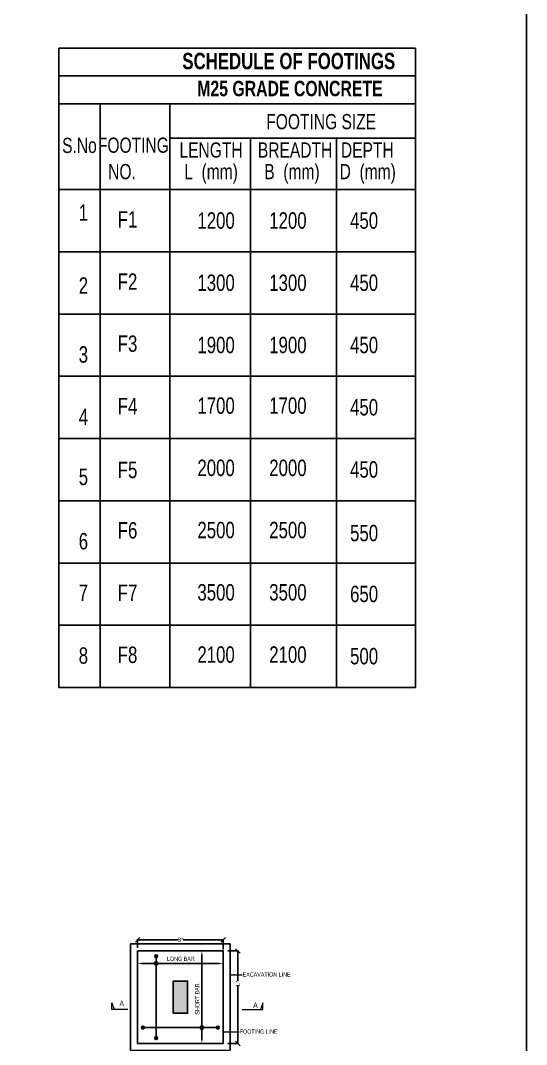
# Model space of a CAD drawing. Header units: millimetres. Extents: x 1798 to 243113, y 1193 to 150435.
# Drawn here: x 96780 to 103878, y 125625 to 140006 of the extents above; entities that cross this region are included whole.
import ezdxf

# ---------------------------------------------------------------- set-up
doc = ezdxf.new("R2010")
doc.units = ezdxf.units.MM
doc.linetypes.add('HIDDEN', pattern=[0.375, 0.25, -0.125])
for name, color, linetype in [('A-COLM-BLDG', 5, 'Continuous'), ('arch terrace', 8, 'Continuous'), ('beam', 4, 'Continuous'), ('EXCAV', 240, 'HIDDEN'), ('foot.', 2, 'Continuous'), ('FOOTI DIM', 8, 'Continuous'), ('LEVELS', 4, 'Continuous'), ('rein', 3, 'Continuous'), ('STR- BEAM NUMBERS', 30, 'Continuous'), ('TEXT', 7, 'Continuous')]:
    doc.layers.add(name, color=color, linetype=linetype)
for name, color, linetype, lineweight in [('A-ELEV-002', 5, 'Continuous', 15), ('LOW WALL', 6, 'Continuous', 20), ('NOS', 4, 'Continuous', 20), ('SEC TEXT', 50, 'Continuous', 5)]:
    doc.layers.add(name, color=color, linetype=linetype, lineweight=lineweight)
doc.styles.add('MtXpl_Swis721_LtCn_B', font='')
doc.styles.add('SOBHA', font='swisscl.ttf')
doc.styles.add('ST3', font='arial.ttf', dxfattribs={"height": 1})
doc.styles.get('MtXpl_Swis721_LtCn_B').set_extended_font_data('Swis721 LtCn BT', bold=True)
doc.dimstyles.new('S-100', dxfattribs={"dimscale": 100, "dimtxt": 2.5, "dimasz": 1.5, "dimexe": 0.25, "dimexo": 0.25, "dimgap": 0.1, "dimtad": 0, "dimdec": 0, "dimrnd": 0.0005, "dimzin": 0, "dimdsep": 46, "dimtxsty": 'SOBHA', "dimblk": 'OBLIQUE', "dimcen": 0.09, "dimclrd": 8, "dimclre": 8, "dimclrt": 6, "dimadec": 0, "dimazin": 0, "dimtfac": 1, "dimtdec": 0, "dimtofl": 0, "dimtmove": 0, "dimatfit": 3, "dimfxl": 0.18, "dimtolj": 1, "dimtzin": 0, "dimlwd": -1, "dimlwe": -1, "dimarcsym": 0})
doc.dimstyles.new('S-25', dxfattribs={"dimscale": 25, "dimtxt": 2.5, "dimasz": 2.5, "dimexe": 0.25, "dimexo": 0.25, "dimgap": 0.1, "dimtad": 0, "dimdec": 0, "dimrnd": 0.0005, "dimzin": 0, "dimdsep": 46, "dimtxsty": 'SOBHA', "dimblk": 'OBLIQUE', "dimcen": 0.09, "dimclrd": 8, "dimclre": 8, "dimclrt": 6, "dimadec": 0, "dimazin": 0, "dimtfac": 1, "dimtdec": 0, "dimtofl": 0, "dimtmove": 0, "dimatfit": 3, "dimfxl": 0.18, "dimtolj": 1, "dimtzin": 0, "dimlwd": -1, "dimlwe": -1, "dimarcsym": 0})

# ---------------------------------------------------------------- blocks, each defined once
blk = doc.blocks.new('*D500')
at = {"layer": 'FOOTI DIM', "color": 8, "transparency": 16777216}
for p, q in [((99252, 126940), (99349, 126940)), ((99324, 125695), (99324, 126885)), ((99251, 125640), (99349, 125640))]:
    blk.add_line(p, q, dxfattribs=at)
for points in [[(99315, 126885), (99333, 126885), (99324, 126940)], [(99315, 125695), (99333, 125695), (99324, 125640)]]:
    blk.add_solid(points, dxfattribs=at)
at = {"layer": 'FOOTI DIM', "color": 6, "transparency": 16777216, "insert": (99260, 126264), "char_height": 60, "attachment_point": 5, "rotation": 90, "style": 'SOBHA'}
blk.add_mtext('\\A1;SHORT BAR', dxfattribs=at)
blk = doc.blocks.new('*D501')
at = {"layer": 'FOOTI DIM', "color": 8, "transparency": 16777216}
for p, q in [((98423, 126728), (98423, 126789)), ((98478, 126764), (99568, 126764)), ((99623, 126728), (99623, 126789))]:
    blk.add_line(p, q, dxfattribs=at)
for points in [[(98478, 126773), (98478, 126755), (98423, 126764)], [(99568, 126773), (99568, 126755), (99623, 126764)]]:
    blk.add_solid(points, dxfattribs=at)
at = {"layer": 'FOOTI DIM', "color": 6, "transparency": 16777216, "insert": (99029, 126829), "char_height": 60, "attachment_point": 5, "style": 'SOBHA'}
blk.add_mtext('\\A1;LONG BAR', dxfattribs=at)
blk = doc.blocks.new('_OBLIQUE')
at = {"color": 0, "linetype": 'ByBlock'}
blk.add_line((-0.5, -0.5), (0.5, 0.5), dxfattribs=at)
blk = doc.blocks.new('*D502')
at = {"layer": 'FOOTI DIM', "color": 8, "transparency": 16777216}
for p, q in [((98423, 126985), (98423, 127103)), ((98423, 127096), (98986, 127096)), ((99623, 127096), (99060, 127096)), ((99623, 126961), (99623, 127103))]:
    blk.add_line(p, q, dxfattribs=at)
at = {"layer": 'FOOTI DIM', "color": 8, "transparency": 16777216, "xscale": 62.5, "yscale": 62.5, "zscale": 62.5, "rotation": 180}
blk.add_blockref('_OBLIQUE', (98423, 127096), dxfattribs=at)
at = {"layer": 'FOOTI DIM', "color": 8, "transparency": 16777216, "xscale": 62.5, "yscale": 62.5, "zscale": 62.5}
blk.add_blockref('_OBLIQUE', (99623, 127096), dxfattribs=at)
at = {"layer": 'FOOTI DIM', "color": 6, "transparency": 16777216, "insert": (99023, 127096), "char_height": 62.5, "attachment_point": 5, "style": 'SOBHA'}
blk.add_mtext('\\A1;B*', dxfattribs=at)
blk = doc.blocks.new('*D503')
at = {"layer": 'FOOTI DIM', "color": 8, "transparency": 16777216}
for p, q in [((99688, 126940), (99836, 126940)), ((99829, 126940), (99829, 126518)), ((99829, 125640), (99829, 126451)), ((99688, 125640), (99836, 125640))]:
    blk.add_line(p, q, dxfattribs=at)
at = {"layer": 'FOOTI DIM', "color": 8, "transparency": 16777216, "xscale": 62.5, "yscale": 62.5, "zscale": 62.5}
for p, rotation in [((99829, 126940), 90), ((99829, 125640), 270)]:
    blk.add_blockref('_OBLIQUE', p, dxfattribs=dict(at, rotation=rotation))
at = {"layer": 'FOOTI DIM', "color": 6, "transparency": 16777216, "insert": (99829, 126484), "char_height": 62.5, "attachment_point": 5, "rotation": 90, "style": 'SOBHA'}
blk.add_mtext('\\A1;L*', dxfattribs=at)

msp = doc.modelspace()

# ---------------------------------------------------------------- hatches: boundary and pattern name
at = {"layer": 'A-ELEV-002'}
h = msp.add_hatch(color=256, dxfattribs=at)
h.dxf.hatch_style = 1
h.paths.add_polyline_path([(98923.1, 126165), (98923.1, 126065.1), (99023.1, 126065.1), (99023.1, 126165)])
h.paths.add_polyline_path([(99023.1, 126165), (99023.1, 126065.1), (99123.1, 126065.1), (99123.1, 126165)])
h.paths.add_polyline_path([(99023.1, 126515.1), (99023.1, 126165), (99123.1, 126165), (99123.1, 126515.1)])
h.paths.add_polyline_path([(98923.1, 126515.1), (98923.1, 126165), (99023.1, 126165), (99023.1, 126515.1)])
at = {"layer": 'rein', "ltscale": 3000}
for points in [[(98703.7, 126865.1, 1), (98663.7, 126865.1, 1)], [(98708.7, 126764.1, 1), (98658.7, 126764.1, 1)], [(98518.1, 125863, 1), (98478.1, 125863, 1)], [(99348.7, 125863, 1), (99298.7, 125863, 1)], [(99568.1, 125863, 1), (99528.1, 125863, 1)], [(98703.7, 125715.1, 1), (98663.7, 125715.1, 1)]]:
    msp.add_hatch(color=256, dxfattribs=at).paths.add_polyline_path(points)

# ---------------------------------------------------------------- linework, layer by layer
at = {"layer": 'A-COLM-BLDG'}
msp.add_lwpolyline([(98923.1, 126065.1), (99123.1, 126065.1), (99123.1, 126065.1), (99123.1, 126515.1), (98923.1, 126515.1), (98923.1, 126065.1)], dxfattribs=at)
at = {"layer": 'arch terrace', "color": 1}
for p, q in [((100008.1, 134134.9), (100008.1, 132387)), ((100008.1, 132387), (100008.1, 130639.1))]:
    msp.add_line(p, q, dxfattribs=at)
at = {"layer": 'beam', "color": 2}
msp.add_lwpolyline([(64998.3, 142497.5), (103878.3, 142497.5), (103878.3, 116639.6), (64998.3, 116639.6)], close=True, dxfattribs=at)
at = {"layer": 'EXCAV', "color": 7, "ltscale": 0.8}
msp.add_lwpolyline([(98323.1, 125540.1), (99723.1, 125540.1), (99723.1, 127040.1), (98323.1, 127040.1)], close=True, dxfattribs=at)
at = {"layer": 'foot.', "color": 4}
msp.add_lwpolyline([(98423.1, 125640.1), (99623.1, 125640.1), (99623.1, 126940.1), (98423.1, 126940.1)], close=True, dxfattribs=at)
at = {"layer": 'LEVELS', "color": 1}
for p, q in [((97319.7, 139618.1), (97319.7, 130639.1)), ((102319.1, 139618.1), (97319.7, 139618.1)), ((102319.1, 139618.1), (102319.1, 130639.1)), ((102319.1, 139226.6), (97319.7, 139226.6)), ((102319.1, 138835), (97319.7, 138835)), ((97897.4, 138835), (97897.4, 130639.1)), ((98872.9, 138835), (98872.9, 130639.1)), ((98872.9, 138353), (102319.1, 138353)), ((100008.1, 138353), (100008.1, 134134.9)), ((101211.8, 138353), (101211.8, 130639.1)), ((102319.1, 137630.8), (97319.7, 137630.8)), ((102319.1, 136756.8), (97319.7, 136756.8)), ((102319.1, 135882.9), (97319.7, 135882.9)), ((102319.1, 135008.9), (97319.7, 135008.9)), ((102319.1, 134134.9), (97319.7, 134134.9)), ((102319.1, 133261), (97319.7, 133261)), ((102319.1, 132387), (97319.7, 132387)), ((102319.1, 131513), (97319.7, 131513)), ((98872.9, 131513), (98872.9, 130639.1)), ((101211.8, 131513), (101211.8, 130639.1)), ((102319.1, 130639.1), (97319.7, 130639.1))]:
    msp.add_line(p, q, dxfattribs=at)
at = {"layer": 'NOS', "ltscale": 3000}
for points in [[(98285.7, 126117.5), (98059.1, 126117.5), (98059.1, 126211.3), (98091.5, 126117.5)], [(99891.8, 126117.5), (100178.8, 126117.5), (100178.8, 126211.3), (100146.5, 126117.5)]]:
    msp.add_lwpolyline(points, dxfattribs=at)
at = {"layer": 'rein', "ltscale": 3000}
for p, q in [((98683.7, 125735.1), (98683.7, 126845.1)), ((98518.1, 125863), (99528.1, 125863))]:
    msp.add_line(p, q, dxfattribs=at)
for centre, radius in [((98683.7, 126865.1), 20), ((98683.7, 126764.1), 25), ((98498.1, 125863), 20), ((99323.7, 125863), 25), ((99548.1, 125863), 20), ((98683.7, 125715.1), 20)]:
    msp.add_circle(centre, radius, dxfattribs=at)

# ---------------------------------------------------------------- texts
at = {"layer": 'LOW WALL', "color": 7, "style": 'SOBHA'}
for s, insert, char_height, width, attachment_point in [('FOOTING SIZE', (100998.2, 138692.1), 213.088, 2839.193, 2), ('S.No', (97607, 138358.2), 213.09, 3110.706, 2), ('FOOTING ', (98363.2, 138361.3), 213.09, 2516.553, 2), ('LENGTH', (99452.9, 138293.6), 213.09, 2839.193, 2), ('BREADTH', (100631.7, 138293.6), 213.09, 2839.193, 2), ('DEPTH', (101645, 138293.6), 213.09, 2839.193, 2), ('NO.', (98203.9, 137990.5), 213.09, 2516.553, 2), ('L  (mm)', (99452.9, 137990.3), 213.09, 2839.193, 2), ('B  (mm)', (100588, 137990.3), 213.09, 2839.193, 2), ('D  (mm)', (101651.2, 137990.3), 213.09, 2839.193, 2), ('F1', (98143.9, 137097.5), 230, 226.422, 7), ('1300', (100269.2, 136204.7), 230, 540.636, 7), ('1900', (100269.2, 135330.7), 230, 540.636, 7), ('F5', (98143.9, 133576.6), 230, 392.702, 7), ('F6', (98143.9, 132727.6), 230, 392.702, 7), ('F7', (98143.9, 131853.7), 230, 392.702, 7), ('F8', (98143.9, 130979.7), 230, 392.702, 7)]:
    msp.add_mtext(s, dxfattribs=dict(at, insert=insert, char_height=char_height, width=width, attachment_point=attachment_point))
at = {"layer": 'LOW WALL', "color": 7, "char_height": 230, "attachment_point": 7, "style": 'SOBHA'}
for s, insert in [('1', (97596.6, 137193)), ('1200', (99261.5, 137078.6)), ('1200', (100269.2, 137078.6)), ('450', (101403.5, 137078.6)), ('2', (97596.6, 136168.4)), ('F2', (98143.9, 136223.5)), ('1300', (99261.5, 136204.7)), ('450', (101403.5, 136204.7)), ('F3', (98143.9, 135349.5)), ('1900', (99261.5, 135330.7)), ('450', (101403.5, 135330.7)), ('3', (97596.6, 135197.1)), ('F4', (98143.9, 134475.6)), ('1700', (99261.5, 134479.3)), ('1700', (100269.2, 134479.3)), ('450', (101403.5, 134456.7)), ('4', (97596.6, 134323.2)), ('2000', (99261.5, 133605.3)), ('2000', (100269.2, 133605.3)), ('450', (101403.5, 133582.8)), ('5', (97596.6, 133478.5)), ('2500', (99261.5, 132731.3)), ('2500', (100269.2, 132731.3)), ('550', (101403.5, 132689.7)), ('6', (97596.6, 132575.2)), ('7', (97596.6, 131854.9)), ('3500', (99261.5, 131857.4)), ('3500', (100269.2, 131857.4)), ('650', (101403.5, 131834.8)), ('8', (97596.6, 130969)), ('2100', (99261.5, 130983.4)), ('2100', (100269.2, 130983.4)), ('500', (101403.5, 130960.9))]:
    msp.add_mtext(s, dxfattribs=dict(at, insert=insert))
at = {"layer": 'NOS', "ltscale": 3000, "char_height": 75, "attachment_point": 3, "style": 'ST3'}
for insert in [(98231.2, 126240.6), (100107.2, 126215.1)]:
    msp.add_mtext('{\\fSwis721 LtCn BT|b0|i0|c0|p34;\\C2;A}', dxfattribs=dict(at, insert=insert))
at = {"layer": 'STR- BEAM NUMBERS', "ltscale": 3000, "char_height": 60, "attachment_point": 1, "style": 'SOBHA'}
for s, insert in [('{\\C6;EXCAVATION LINE}', (99896.4, 126639.3)), ('{\\C6;FOOTING LINE}', (99856.6, 125837.6))]:
    msp.add_mtext(s, dxfattribs=dict(at, insert=insert))
at = {"layer": 'TEXT', "color": 4, "linetype": 'Continuous', "style": 'MtXpl_Swis721_LtCn_B'}
for s, height, p in [('SCHEDULE OF FOOTINGS', 230, (99050.3, 139321.2)), ('M25 GRADE CONCRETE', 216.471, (99259.1, 138942.2))]:
    msp.add_text(s, height=height, dxfattribs=at).set_placement(p)

# ---------------------------------------------------------------- dimensions: what is measured, and where the dimension line sits
at = {"layer": 'FOOTI DIM'}
dim = msp.add_linear_dim(base=(99623.1, 127096.5), p1=(98423.1, 126979.2), p2=(99623.1, 126954.7), text='B*', dimstyle='S-25', dxfattribs=at)
dim.commit()
dim.dimension.update_dxf_attribs({"geometry": '*D502', "text_midpoint": (99023.1, 127096.5)})
dim = msp.add_linear_dim(base=(99623.1, 126764.1), p1=(98423.1, 126702.7), p2=(99623.1, 126702.7), text='LONG BAR', dimstyle='S-100', override={"dimtxt": 0.6, "dimasz": 0.55, "dimsah": 1, "dimtmove": 2}, dxfattribs=at)
dim.commit()
dim.dimension.update_dxf_attribs({"geometry": '*D501', "text_midpoint": (99029.2, 126828.9), "dimtype": 160})
dim = msp.add_linear_dim(base=(99323.7, 126940.1), p1=(99226, 125640.1), p2=(99227.4, 126940.1), angle=90, text='SHORT BAR', dimstyle='S-100', override={"dimtxt": 0.6, "dimasz": 0.55, "dimsah": 1, "dimtmove": 2}, dxfattribs=at)
dim.commit()
dim.dimension.update_dxf_attribs({"geometry": '*D500', "text_midpoint": (99259.8, 126264.4), "dimtype": 160})
dim = msp.add_linear_dim(base=(99829.4, 126940.1), p1=(99682.2, 125640.1), p2=(99682.2, 126940.1), angle=90, text='L*', dimstyle='S-25', dxfattribs=at)
dim.commit()
dim.dimension.update_dxf_attribs({"geometry": '*D503', "text_midpoint": (99829.4, 126484.4), "dimtype": 160})

# ---------------------------------------------------------------- leaders
at = {"layer": 'SEC TEXT'}
for points in [[(99722.9, 126604.7), (99889.5, 126604.7)], [(99622.7, 125803.1), (99849.6, 125803.1)]]:
    msp.add_leader(points, dimstyle='S-25', dxfattribs=at)

doc.saveas('drawing.dxf')
